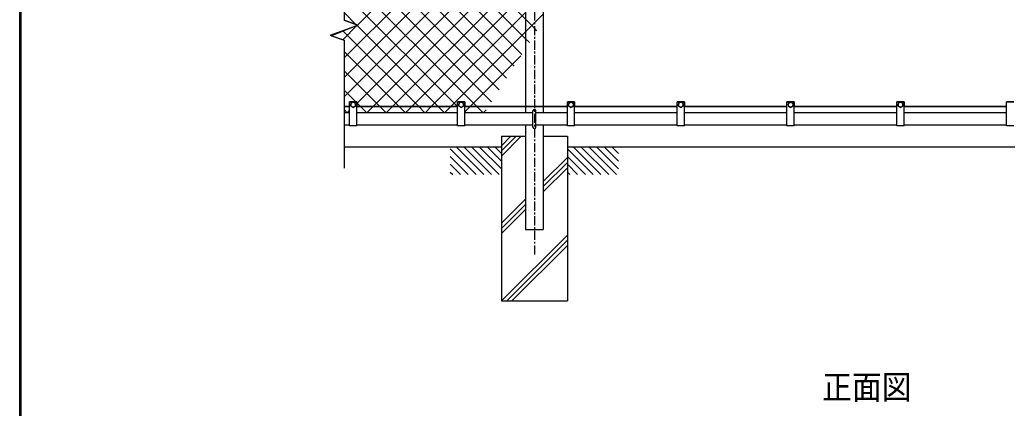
# Model space of a CAD drawing. Units: millimetres, scale not verified. Extents: x -4425 to 4425, y -3150 to 3150.
# Drawn here: x -4050 to -1352, y -16 to 1046 of the extents above; entities that cross this region are included whole.
import ezdxf
from ezdxf.enums import TextEntityAlignment as Align

# ---------------------------------------------------------------- set-up
doc = ezdxf.new("R2010")
doc.units = ezdxf.units.MM
doc.header["$LTSCALE"] = 20
doc.linetypes.add('USER1', pattern=[2, 1.25, -0.25, 0.25, -0.25])
for name, color, linetype, lineweight in [('0-0_1', 7, 'Continuous', 25), ('0-4_Hatch', 8, 'Continuous', 25), ('0-5_WAKU', 7, 'Continuous', 25)]:
    doc.layers.add(name, color=color, linetype=linetype, lineweight=lineweight)
doc.styles.add('ＭＳ ゴシック', font='')
doc.styles.get('ＭＳ ゴシック').set_extended_font_data('MS Gothic')

msp = doc.modelspace()

# ---------------------------------------------------------------- linework, layer by layer
at = {"layer": '0-0_1', "color": 4, "linetype": 'USER1'}
msp.add_line((-2643.99, 2308.69), (-2643.99, 400.61), dxfattribs=at)
at = {"layer": '0-0_1'}
for p, q in [((-2668.29, 2193.43), (-2668.29, 791.43)), ((-2619.69, 2193.43), (-2619.69, 791.43)), ((-3148.99, 755.43), (-3148.99, 821.43)), ((-3128.99, 821.43), (-3148.99, 821.43)), ((-3128.99, 755.43), (-3128.99, 821.43)), ((-2853.99, 755.43), (-2853.99, 821.43)), ((-2833.99, 821.43), (-2853.99, 821.43)), ((-2833.99, 755.43), (-2833.99, 821.43)), ((-2553.99, 755.43), (-2553.99, 821.43)), ((-2533.99, 821.43), (-2553.99, 821.43)), ((-2533.99, 755.43), (-2533.99, 821.43)), ((-2253.99, 755.43), (-2253.99, 821.43)), ((-2233.99, 821.43), (-2253.99, 821.43)), ((-2233.99, 755.43), (-2233.99, 821.43)), ((-1953.99, 755.43), (-1953.99, 821.43)), ((-1933.99, 821.43), (-1953.99, 821.43)), ((-1933.99, 755.43), (-1933.99, 821.43)), ((-1653.99, 755.43), (-1653.99, 821.43)), ((-1633.99, 821.43), (-1653.99, 821.43)), ((-1633.99, 755.43), (-1633.99, 821.43)), ((-1353.99, 755.43), (-1353.99, 821.43)), ((-1333.99, 821.43), (-1353.99, 821.43)), ((-3148.99, 808.43), (-3163.99, 808.43)), ((-3163.99, 808.43), (-3148.99, 808.43)), ((-3148.99, 791.43), (-3163.99, 791.43)), ((-2853.99, 808.43), (-3128.99, 808.43)), ((-2853.99, 791.43), (-3128.99, 791.43)), ((-2553.99, 808.43), (-2833.99, 808.43)), ((-2647.99, 791.43), (-2833.99, 791.43)), ((-2647.99, 752.43), (-2647.99, 796.43)), ((-2639.99, 752.43), (-2639.99, 796.43)), ((-2553.99, 791.43), (-2639.99, 791.43)), ((-2253.99, 808.43), (-2533.99, 808.43)), ((-2253.99, 791.43), (-2533.99, 791.43)), ((-1953.99, 808.43), (-2233.99, 808.43)), ((-1953.99, 791.43), (-2233.99, 791.43)), ((-1653.99, 808.43), (-1933.99, 808.43)), ((-1653.99, 791.43), (-1933.99, 791.43)), ((-1353.99, 808.43), (-1633.99, 808.43)), ((-1353.99, 791.43), (-1633.99, 791.43)), ((-3148.99, 757.43), (-3163.99, 757.43)), ((-3128.99, 755.43), (-3148.99, 755.43)), ((-2853.99, 757.43), (-3128.99, 757.43)), ((-2833.99, 755.43), (-2853.99, 755.43)), ((-2647.99, 757.43), (-2833.99, 757.43)), ((-2668.29, 757.43), (-2668.29, 472.43)), ((-2553.99, 757.43), (-2639.99, 757.43)), ((-2619.69, 757.43), (-2619.69, 472.43)), ((-2533.99, 755.43), (-2553.99, 755.43)), ((-2253.99, 757.43), (-2533.99, 757.43)), ((-2233.99, 755.43), (-2253.99, 755.43)), ((-1953.99, 757.43), (-2233.99, 757.43)), ((-1933.99, 755.43), (-1953.99, 755.43)), ((-1653.99, 757.43), (-1933.99, 757.43)), ((-1633.99, 755.43), (-1653.99, 755.43)), ((-1353.99, 757.43), (-1633.99, 757.43)), ((-1333.99, 755.43), (-1353.99, 755.43)), ((-2733.99, 727.43), (-2733.99, 277.43)), ((-2733.99, 727.43), (-2668.29, 727.43)), ((-2619.69, 727.43), (-2553.99, 727.43)), ((-2553.99, 727.43), (-2553.99, 277.43)), ((-2733.99, 697.43), (-3163.99, 697.43)), ((-733.99, 697.43), (-2553.99, 697.43)), ((-2668.29, 472.43), (-2619.69, 472.43)), ((-2733.99, 277.43), (-2553.99, 277.43))]:
    msp.add_line(p, q, dxfattribs=at)
at = {"layer": '0-0_1', "color": 4}
for p, q in [((-3201.57, 1003.25), (-3163.99, 989.57)), ((-3200.13, 1003.78), (-3198.23, 1002.03)), ((-3163.99, 989.57), (-3163.99, 639.65)), ((-2733.99, 673.23), (-2679.78, 727.43)), ((-2733.99, 687.37), (-2693.92, 727.43)), ((-2733.99, 701.51), (-2708.06, 727.43)), ((-2873.99, 692.98), (-2803.44, 622.43)), ((-2857.22, 697.43), (-2782.22, 622.43)), ((-2836.01, 697.43), (-2761.01, 622.43)), ((-2814.8, 697.43), (-2739.8, 622.43)), ((-2793.59, 697.43), (-2733.99, 637.83)), ((-2772.37, 697.43), (-2733.99, 659.05)), ((-2751.16, 697.43), (-2733.99, 680.26)), ((-2553.99, 692.98), (-2483.44, 622.43)), ((-2537.22, 697.43), (-2462.22, 622.43)), ((-2516.01, 697.43), (-2441.01, 622.43)), ((-2494.8, 697.43), (-2419.8, 622.43)), ((-2473.59, 697.43), (-2413.99, 637.83)), ((-2452.37, 697.43), (-2413.99, 659.05)), ((-2431.16, 697.43), (-2413.99, 680.26)), ((-2873.99, 671.77), (-2824.65, 622.43)), ((-2873.99, 650.56), (-2845.86, 622.43)), ((-2619.69, 603.68), (-2553.99, 669.38)), ((-2619.69, 589.54), (-2553.99, 655.24)), ((-2553.99, 671.77), (-2504.65, 622.43)), ((-2553.99, 650.56), (-2525.86, 622.43)), ((-2873.99, 629.34), (-2867.08, 622.43)), ((-2619.69, 575.39), (-2553.99, 641.09)), ((-2553.99, 629.34), (-2547.08, 622.43)), ((-2733.99, 489.38), (-2668.29, 555.08)), ((-2733.99, 475.24), (-2668.29, 540.94)), ((-2733.99, 461.09), (-2668.29, 526.79)), ((-2733.8, 277.43), (-2553.99, 457.25)), ((-2719.66, 277.43), (-2553.99, 443.1)), ((-2705.52, 277.43), (-2553.99, 428.96))]:
    msp.add_line(p, q, dxfattribs=at)
for points in [[(-3201.57, 1929.25), (-3163.99, 1915.57), (-3163.99, 1044.29)], [(-3201.57, 1003.25), (-3126.4, 1030.61), (-3163.99, 1044.29)]]:
    msp.add_lwpolyline(points, dxfattribs=at)
at = {"layer": '0-0_1'}
msp.add_lwpolyline([(-3148.99, 821.43), (-3128.99, 821.43), (-3128.99, 808.43), (-2853.99, 808.43), (-2853.99, 821.43), (-2833.99, 821.43), (-2833.99, 808.43), (-2553.99, 808.43), (-2553.99, 821.43), (-2533.99, 821.43), (-2533.99, 808.43), (-2253.99, 808.43), (-2253.99, 821.43), (-2233.99, 821.43), (-2233.99, 808.43), (-1953.99, 808.43), (-1953.99, 821.43), (-1933.99, 821.43), (-1933.99, 808.43), (-1653.99, 808.43), (-1653.99, 821.43), (-1633.99, 821.43), (-1633.99, 808.43), (-1353.99, 808.43), (-1353.99, 821.43), (-1333.99, 821.43)], dxfattribs=at)
for points in [[(-3139.03, 821.06), (-3145.53, 817.31), (-3145.53, 809.81), (-3139.03, 806.05), (-3132.53, 809.81), (-3132.53, 817.31)], [(-2844.03, 821.06), (-2850.53, 817.31), (-2850.53, 809.81), (-2844.03, 806.05), (-2837.53, 809.81), (-2837.53, 817.31)], [(-2544.03, 821.06), (-2550.53, 817.31), (-2550.53, 809.81), (-2544.03, 806.05), (-2537.53, 809.81), (-2537.53, 817.31)], [(-2244.03, 821.06), (-2250.53, 817.31), (-2250.53, 809.81), (-2244.03, 806.05), (-2237.53, 809.81), (-2237.53, 817.31)], [(-1943.99, 821.06), (-1950.49, 817.31), (-1950.49, 809.81), (-1943.99, 806.05), (-1937.49, 809.81), (-1937.49, 817.31)], [(-1643.99, 821.06), (-1650.49, 817.31), (-1650.49, 809.81), (-1643.99, 806.05), (-1637.49, 809.81), (-1637.49, 817.31)]]:
    msp.add_lwpolyline(points, close=True, dxfattribs=at)
for centre in [(-3139.03, 813.56), (-2844.03, 813.56), (-2544.03, 813.56), (-2244.03, 813.56), (-1943.99, 813.56), (-1643.99, 813.56)]:
    msp.add_circle(centre, 6.5, dxfattribs=at)
for centre, start, end in [((-2643.99, 796.43), 0, 180), ((-2643.99, 752.43), 180, 0)]:
    msp.add_arc(centre, 4, start, end, dxfattribs=at)
at = {"layer": '0-4_Hatch'}
for p, q in [((-3163.99, 888.37), (-2804.92, 1247.43)), ((-3163.99, 835.33), (-2751.89, 1247.43)), ((-2740.61, 854.17), (-3133.87, 1247.43)), ((-2719.9, 886.49), (-3080.84, 1247.43)), ((-2699.19, 918.81), (-3027.81, 1247.43)), ((-2678.47, 951.14), (-2974.77, 1247.43)), ((-2761.32, 821.85), (-3163.99, 1224.52)), ((-3031.79, 808.43), (-2668.29, 1171.94)), ((-2853.99, 808.45), (-3163.99, 1118.45)), ((-2978.76, 808.43), (-2668.29, 1118.9)), ((-3130.78, 1032.21), (-3163.99, 1065.42)), ((-2925.72, 808.43), (-2668.29, 1065.87)), ((-2643.99, 1037.14), (-2619.69, 1061.44)), ((-3167.55, 990.87), (-3128.74, 1029.68)), ((-2668.29, 1012.84), (-2643.99, 1037.14)), ((-2872.69, 808.43), (-2668.29, 1012.84)), ((-3013.07, 808.43), (-3163.99, 959.35)), ((-3066.1, 808.43), (-3163.99, 906.32)), ((-3132.14, 821.43), (-3163.99, 853.28)), ((-3155.17, 791.43), (-3163.99, 800.25)), ((-3154.86, 791.43), (-3148.99, 797.3)), ((-3049.1, 791.43), (-3066.1, 808.43)), ((-3048.79, 791.43), (-3031.79, 808.43)), ((-2996.07, 791.43), (-3013.07, 808.43)), ((-2995.76, 791.43), (-2978.76, 808.43)), ((-2942.72, 791.43), (-2925.72, 808.43)), ((-2889.69, 791.43), (-2872.69, 808.43)), ((-2783.62, 791.43), (-2775.78, 799.27))]:
    msp.add_line(p, q, dxfattribs=at)
for points in [[(-3127.43, 1030.99), (-2910.99, 1247.43), (-2668.29, 1490.13), (-2643.99, 1514.43), (-2619.69, 1538.73), (-2420.99, 1737.43), (-1981.99, 2176.43), (-1964.99, 2193.43)], [(-3148.99, 2176.43), (-3163.99, 2176.43), (-3163.99, 1970.29), (-3126.4, 1956.61), (-3201.57, 1929.25), (-3163.99, 1915.57), (-3163.99, 1044.29), (-3126.4, 1030.61), (-3198.23, 1002.03), (-3163.99, 989.57), (-3163.99, 808.43)], [(-3163.99, 941.4), (-2857.95, 1247.43), (-2668.29, 1437.1), (-2643.99, 1461.4), (-2619.69, 1485.7), (-2367.95, 1737.43), (-1941.95, 2163.43)], [(-3128.99, 817.3), (-2698.85, 1247.43), (-2668.29, 1278), (-2643.99, 1302.3), (-2619.69, 1326.6), (-2208.85, 1737.43), (-2113.6, 1832.69)], [(-2637.05, 1015.78), (-2643.99, 1022.71), (-2668.29, 1047.01), (-2868.71, 1247.43), (-3163.99, 1542.71)], [(-2657.76, 983.46), (-2668.29, 993.98), (-2921.74, 1247.43), (-3163.99, 1489.68)], [(-3101.82, 791.43), (-3084.82, 808.43), (-2668.29, 1224.97), (-2647.67, 1245.59)], [(-2783.94, 791.43), (-2800.94, 808.43), (-3163.99, 1171.48)], [(-2890, 791.43), (-2907, 808.43), (-3128.39, 1029.82)], [(-2943.04, 791.43), (-2960.04, 808.43), (-3166.33, 1014.73)], [(-2833.99, 794.1), (-2819.66, 808.43), (-2681.18, 946.91)], [(-3102.13, 791.43), (-3119.14, 808.43), (-3128.99, 818.28)]]:
    msp.add_lwpolyline(points, dxfattribs=at)
at = {"layer": '0-5_WAKU'}
msp.add_line((-4047.89, -2923.14), (-4047.89, 2922.86), dxfattribs=at)
msp.add_lwpolyline([(-4049.89, 2924.86), (4200.11, 2924.86), (4200.11, -2925.14), (-4049.89, -2925.14)], close=True, dxfattribs=at)
msp.add_lwpolyline([(-4045.89, -2921.14), (-4045.89, 2920.86), (4196.11, 2920.86)], dxfattribs=at)

# ---------------------------------------------------------------- texts
at = {"layer": '0-0_1', "color": 4, "style": 'ＭＳ ゴシック', "width": 0.9}
msp.add_text('正面図', height=66.27, dxfattribs=at).set_placement((-1857.88, -11.45), align=Align.BOTTOM_LEFT)

doc.saveas('drawing.dxf')
